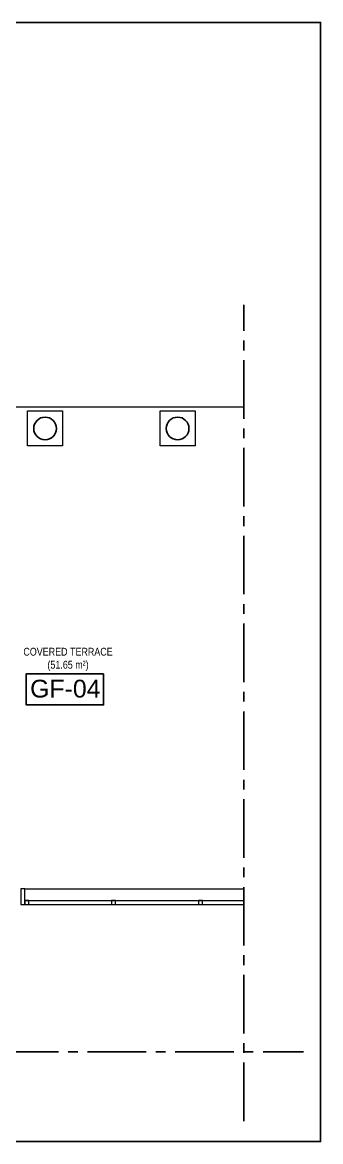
# Model space of a CAD drawing. Header units: millimetres. Extents: x -10942 to 92711, y -16583 to 30009.
# Drawn here: x 38576 to 42401, y 3 to 14342 of the extents above; entities that cross this region are included whole.
import ezdxf
from ezdxf.enums import TextEntityAlignment as Align

# ---------------------------------------------------------------- set-up
doc = ezdxf.new("R2010")
doc.units = ezdxf.units.MM
doc.header["$LTSCALE"] = 1000
doc.header["$MEASUREMENT"] = 0
doc.linetypes.add('XREF-V2-GF_COLS$0$XREF-V-COLS-GF$0$CENTER2', pattern=[1.125, 0.75, -0.125, 0.125, -0.125])
for name, color, linetype in [('8', 8, 'Continuous'), ('A-ANNO-TXT3', 252, 'Continuous'), ('A-WALL', 7, 'Continuous'), ('room assignment', 252, 'Continuous')]:
    doc.layers.add(name, color=color, linetype=linetype)
doc.layers.add('A-GLAZ', color=134, linetype='Continuous', lineweight=18)
doc.layers.add('A-WALL-TILE', color=8, linetype='Continuous', lineweight=9)
doc.styles.add('ARIAL-REG', font='arial.ttf', dxfattribs={"height": 50})
doc.styles.add('ROMAND', font='sanss___.ttf')

msp = doc.modelspace()

# ---------------------------------------------------------------- linework, layer by layer
at = {"layer": '8', "color": 1}
msp.add_lwpolyline([(23770.7, 14341.6), (42401.4, 14341.6), (42401.4, 2.5), (23770.7, 2.5)], close=True, dxfattribs=at)
at = {"layer": 'A-GLAZ'}
for p, q in [((38607.5, 3239.6, 0), (41417.5, 3239.6, 0)), ((38607.5, 3089.6, 0), (41417.5, 3089.6, 0)), ((38607.5, 3039.6, 0), (41417.5, 3039.6, 0))]:
    msp.add_line(p, q, dxfattribs=at)
at = {"layer": 'A-GLAZ', "elevation": 0}
for points in [[(38557.5, 3039.6), (38607.5, 3039.6), (38607.5, 3239.6), (38557.5, 3239.6)], [(38607.5, 3039.6), (38657.5, 3039.6), (38657.5, 3089.6), (38607.5, 3089.6)], [(39721.5, 3039.6), (39771.5, 3039.6), (39771.5, 3089.6), (39721.5, 3089.6)], [(40835.5, 3039.6), (40885.5, 3039.6), (40885.5, 3089.6), (40835.5, 3089.6)]]:
    msp.add_lwpolyline(points, close=True, dxfattribs=at)
at = {"layer": 'A-WALL'}
for centre in [(38867.5, 9139.6, 0), (40567.5, 9139.6, 0)]:
    msp.add_circle(centre, 145, dxfattribs=at)
at = {"layer": 'A-WALL-TILE'}
msp.add_line((37217.5, 9414.6, 0), (41417.5, 9414.6, 0), dxfattribs=at)
at = {"layer": 'A-WALL-TILE', "elevation": 0}
for points in [[(39092.5, 8914.6), (38642.5, 8914.6), (38642.5, 9364.6), (39092.5, 9364.6)], [(40792.5, 8914.6), (40342.5, 8914.6), (40342.5, 9364.6), (40792.5, 9364.6)]]:
    msp.add_lwpolyline(points, close=True, dxfattribs=at)
at = {"layer": 'Defpoints', "linetype": 'XREF-V2-GF_COLS$0$XREF-V-COLS-GF$0$CENTER2'}
for p, q in [((41417.6, 264.3, 0), (41417.5, 10722, 0)), ((24787.8, 1151.2), (42181.2, 1151.2))]:
    msp.add_line(p, q, dxfattribs=at)
at = {"layer": 'room assignment', "elevation": 0}
msp.add_lwpolyline([(39617.4, 5994.4), (38625.4, 5994.4), (38625.4, 5597.3), (39617.4, 5597.3)], close=True, dxfattribs=at)

# ---------------------------------------------------------------- texts
at = {"layer": 'A-ANNO-TXT3', "insert": (39162.1, 6180.5, 0), "char_height": 100, "width": 4671.351, "attachment_point": 5, "rotation": 0.00042, "style": 'ARIAL-REG'}
msp.add_mtext('{\\fArial Narrow|b0|i0|c0|p34;COVERED TERRACE\\P(51.65 m²)}', dxfattribs=at)
at = {"layer": 'room assignment', "style": 'ROMAND'}
msp.add_text('GF-04', height=228.1, rotation=0.00042, dxfattribs=at).set_placement((39127.2, 5805.8, 0), align=Align.MIDDLE_CENTER)

doc.saveas('drawing.dxf')
